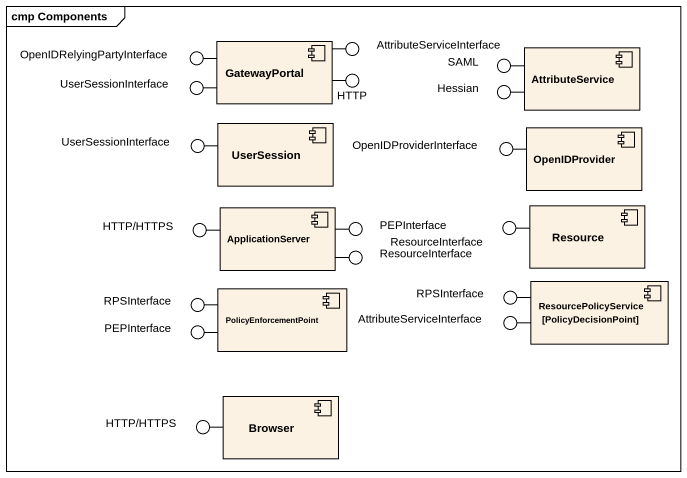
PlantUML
@startuml
mainframe cmp Components
() OpenIDRelyingPartyInterface
component GatewayPortal
() AttributeServiceInterface
() SAML
component AttributeService
() UserSessionInterface
() HTTP
() Hessian
() "UserSessionInterface" as UserSessionInterface_2
component UserSession
() OpenIDProviderInterface
component OpenIDProvider
() "HTTP/HTTPS" as HTTP_HTTPS
component ApplicationServer
() PEPInterface
() ResourceInterface
() "ResourceInterface" as ResourceInterface_2
component Resource
() RPSInterface
component PolicyEnforcementPoint
() "RPSInterface" as RPSInterface_2
component "ResourcePolicyService [PolicyDecisionPoint]" as ResourcePolicyService
() "PEPInterface" as PEPInterface_2
() "AttributeServiceInterface" as AttributeServiceInterface_2
() "HTTP/HTTPS" as HTTP_HTTPS_2
component Browser
GatewayPortal -left- OpenIDRelyingPartyInterface
GatewayPortal -right- AttributeServiceInterface
AttributeService -left- SAML
GatewayPortal -left- UserSessionInterface
GatewayPortal -right- HTTP
AttributeService -left- Hessian
UserSession -left- UserSessionInterface_2
OpenIDProvider -left- OpenIDProviderInterface
ApplicationServer -left- HTTP_HTTPS
ApplicationServer -right- PEPInterface
ApplicationServer -right- ResourceInterface
Resource -left- ResourceInterface_2
PolicyEnforcementPoint -left- RPSInterface
ResourcePolicyService -left- RPSInterface_2
PolicyEnforcementPoint -left- PEPInterface_2
ResourcePolicyService -left- AttributeServiceInterface_2
Browser -left- HTTP_HTTPS_2
@enduml
